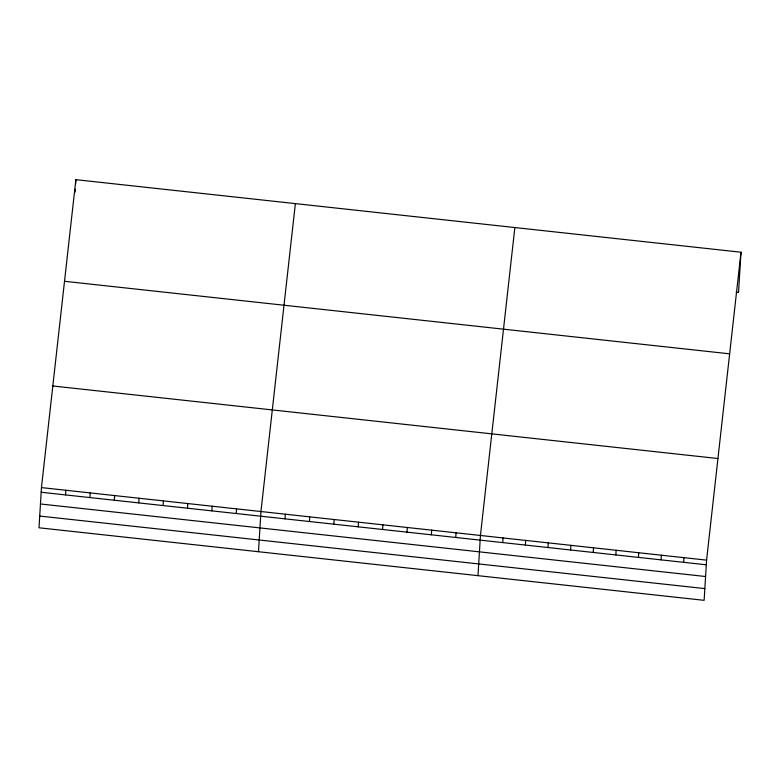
<?xml version="1.0" encoding="UTF-8"?>
<svg xmlns="http://www.w3.org/2000/svg" width="780" height="780" viewBox="0 0 780 780"><rect width="100%" height="100%" fill="white"/><g stroke="black" fill="none" stroke-linecap="round" stroke-linejoin="round"><path stroke-width="1.17" d="M41.457 487.598L39 527.787L704.125 600.327L706.582 560.137L741 252.213L75.874 179.673L41.457 487.598L706.582 560.137M75.114 192.153L75.299 189.218M75.592 184.333L75.874 179.673M65.559 494.91L65.842 490.259M89.954 497.572L90.236 492.921M114.338 500.233L114.621 495.583M138.723 502.895L139.006 498.235M163.108 505.557L163.4 500.897M187.502 508.209L187.785 503.558M211.887 510.871L212.17 506.22M236.272 513.533L236.564 508.882M258.492 551.723L260.949 511.534L295.366 203.619M285.051 518.856L285.334 514.196M309.436 521.508L309.728 516.857M333.83 524.17L334.113 519.519M358.215 526.832L358.498 522.181M382.6 529.493L382.882 524.833M406.994 532.145L407.277 527.495M431.379 534.807L431.662 530.156M455.764 537.469L456.046 532.818M477.984 575.659L480.441 535.47L514.858 227.555M502.768 542.597L503.051 537.937M525.379 545.064L525.661 540.404M547.999 547.531L548.282 542.87M570.609 549.998L570.892 545.337M593.219 552.464L593.512 547.804M615.839 554.921L616.122 550.27M638.45 557.388L638.732 552.737M661.069 559.855L661.352 555.204M683.68 562.322L683.962 557.671M741 252.213L738.543 292.402L736.164 292.139M64.516 281.287L729.641 353.827M52.816 385.983L717.941 458.523M41.174 492.258L706.29 564.788M40.453 503.977L705.578 576.517M39.721 516.058L704.837 588.598"/></g></svg>
